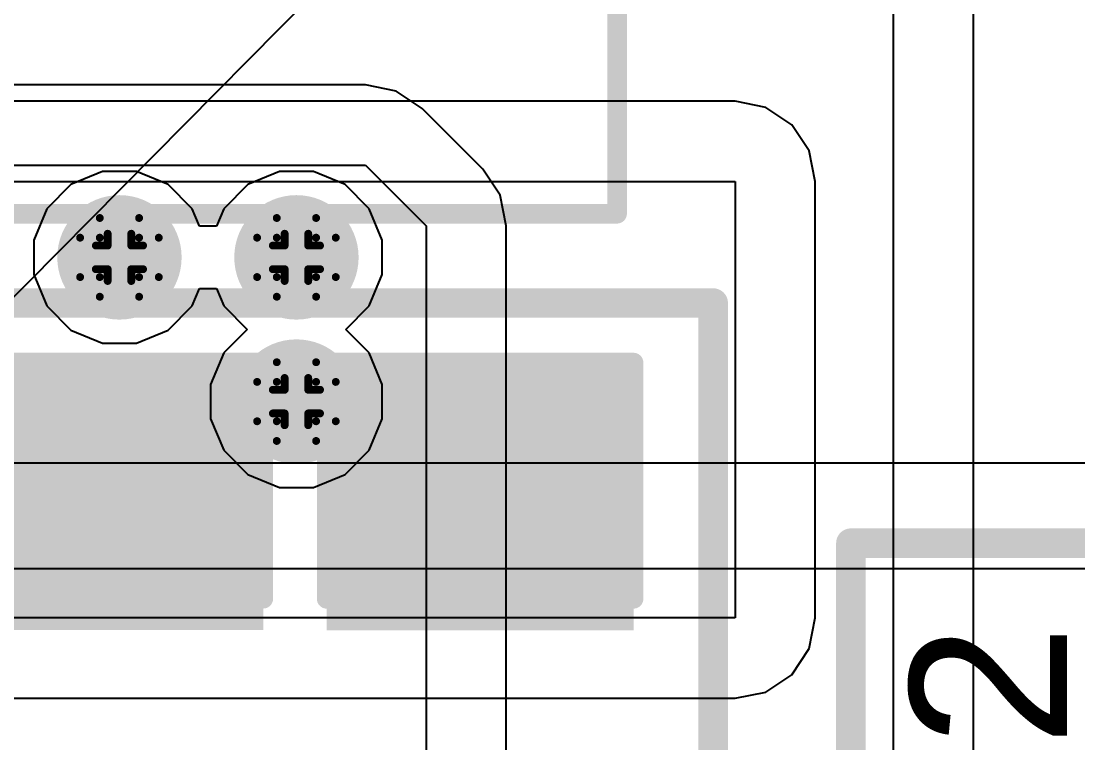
# Model space of a CAD drawing. Header units: inches. Extents: x -3 to 5259, y -3 to 5282.
# Drawn here: x 37.82 to 44.65, y 6.54 to 11.2 of the extents above; entities that cross this region are included whole.
import ezdxf

# ---------------------------------------------------------------- set-up
doc = ezdxf.new("R2010")
doc.units = ezdxf.units.IN
for name, color, linetype in [('Bottom Layer', 5, 'Continuous'), ('Bottom Solder', 6, 'Continuous'), ('Drill Drawing', 1, 'Continuous'), ('Layer 1', 16, 'Continuous'), ('Layer 2', 76, 'Continuous'), ('Top Layer', 1, 'Continuous'), ('Top Overlay', 2, 'Continuous'), ('Top Paste', 8, 'Continuous'), ('Top Solder', 216, 'Continuous'), ('Via Holes', 16, 'Continuous')]:
    doc.layers.add(name, color=color, linetype=linetype)
doc.styles.add('Arial', font='', dxfattribs={"height": 0.2})
doc.styles.get('Arial').set_extended_font_data('Arial')

# ---------------------------------------------------------------- blocks, each defined once
blk = doc.blocks.new('13_WQFN_HR__3_2__26')
at = {"layer": 'Top Solder'}
blk.add_line((1.1783, -0.9227), (5227.2803, 5276.701), dxfattribs=at)
blk = doc.blocks.new('SRP1265A_150M_177')
at = {"layer": 'Top Overlay'}
for points in [[(-6.3262, 6.3262, 0.127, 0.127, 0), (-6.3262, 3.0624, 0.127, 0.127, 0)], [(6.3262, 6.3262, 0.127, 0.127, 0), (-6.3262, 6.3262, 0.127, 0.127, 0)]]:
    blk.add_lwpolyline(points, format="xyseb", dxfattribs=at)
blk.add_lwpolyline([(-6.358, 6.3262, 0.0635, 0.0635, 1), (-6.2945, 6.3262, 0.0635, 0.0635, 1)], format="xyseb", close=True, dxfattribs=at)
blk.add_lwpolyline([(-6.358, 6.3262, 0.0635, 0.0635, 1), (-6.2945, 6.3262, 0.0635, 0.0635, 1)], format="xyseb", close=True, dxfattribs=at)
blk = doc.blocks.new('C___1206_272')
at = {"layer": 'Top Layer'}
for points in [[(-2.032, 0.889), (-0.508, 0.889), (-0.508, -0.889), (-2.032, -0.889)], [(0.508, 0.889), (2.032, 0.889), (2.032, -0.889), (0.508, -0.889)]]:
    blk.add_hatch(color=1, dxfattribs=at).paths.add_polyline_path(points)
at = {"layer": 'Top Paste'}
for points in [[(-2.032, 0.889), (-0.508, 0.889), (-0.508, -0.889), (-2.032, -0.889)], [(0.508, 0.889), (2.032, 0.889), (2.032, -0.889), (0.508, -0.889)]]:
    blk.add_hatch(color=8, dxfattribs=at).paths.add_polyline_path(points)
at = {"layer": 'Top Solder'}
for points in [[(-2.1336, 0.9906), (-0.4064, 0.9906), (-0.4064, -0.9906), (-2.1336, -0.9906)], [(0.4064, 0.9906), (2.1336, 0.9906), (2.1336, -0.9906), (0.4064, -0.9906)]]:
    blk.add_hatch(color=216, dxfattribs=at).paths.add_polyline_path(points)
at = {"layer": 'Top Overlay'}
for points in [[(-2.1336, 0.9906, 0.127, 0.127, 0), (-0.6096, 0.9906, 0.127, 0.127, 0)], [(-2.1336, 0.9906, 0.127, 0.127, 0), (-2.1336, -0.9906, 0.127, 0.127, 0)], [(0.6096, 0.9906, 0.127, 0.127, 0), (2.1336, 0.9906, 0.127, 0.127, 0)], [(2.1336, 0.9906, 0.127, 0.127, 0), (2.1336, -0.9906, 0.127, 0.127, 0)], [(-2.1336, -0.9906, 0.127, 0.127, 0), (-0.6096, -0.9906, 0.127, 0.127, 0)], [(0.6096, -0.9906, 0.127, 0.127, 0), (2.1336, -0.9906, 0.127, 0.127, 0)]]:
    blk.add_lwpolyline(points, format="xyseb", dxfattribs=at)
for points in [[(-2.1654, 0.9906, 0.0635, 0.0635, 1), (-2.1019, 0.9906, 0.0635, 0.0635, 1)], [(-2.1654, 0.9906, 0.0635, 0.0635, 1), (-2.1019, 0.9906, 0.0635, 0.0635, 1)], [(-0.6413, 0.9906, 0.0635, 0.0635, 1), (-0.5778, 0.9906, 0.0635, 0.0635, 1)], [(0.5778, 0.9906, 0.0635, 0.0635, 1), (0.6413, 0.9906, 0.0635, 0.0635, 1)], [(2.1019, 0.9906, 0.0635, 0.0635, 1), (2.1654, 0.9906, 0.0635, 0.0635, 1)], [(2.1019, 0.9906, 0.0635, 0.0635, 1), (2.1654, 0.9906, 0.0635, 0.0635, 1)], [(-2.1654, -0.9906, 0.0635, 0.0635, 1), (-2.1019, -0.9906, 0.0635, 0.0635, 1)], [(-2.1654, -0.9906, 0.0635, 0.0635, 1), (-2.1019, -0.9906, 0.0635, 0.0635, 1)], [(-0.6413, -0.9906, 0.0635, 0.0635, 1), (-0.5778, -0.9906, 0.0635, 0.0635, 1)], [(0.5778, -0.9906, 0.0635, 0.0635, 1), (0.6413, -0.9906, 0.0635, 0.0635, 1)], [(2.1019, -0.9906, 0.0635, 0.0635, 1), (2.1654, -0.9906, 0.0635, 0.0635, 1)], [(2.1019, -0.9906, 0.0635, 0.0635, 1), (2.1654, -0.9906, 0.0635, 0.0635, 1)]]:
    blk.add_lwpolyline(points, format="xyseb", close=True, dxfattribs=at)
blk = doc.blocks.new('C___1206_273')
at = {"layer": 'Top Layer'}
for points in [[(-2.032, 0.889), (-0.508, 0.889), (-0.508, -0.889), (-2.032, -0.889)], [(0.508, 0.889), (2.032, 0.889), (2.032, -0.889), (0.508, -0.889)]]:
    blk.add_hatch(color=1, dxfattribs=at).paths.add_polyline_path(points)
at = {"layer": 'Top Paste'}
for points in [[(-2.032, 0.889), (-0.508, 0.889), (-0.508, -0.889), (-2.032, -0.889)], [(0.508, 0.889), (2.032, 0.889), (2.032, -0.889), (0.508, -0.889)]]:
    blk.add_hatch(color=8, dxfattribs=at).paths.add_polyline_path(points)
at = {"layer": 'Top Solder'}
for points in [[(-2.1336, 0.9906), (-0.4064, 0.9906), (-0.4064, -0.9906), (-2.1336, -0.9906)], [(0.4064, 0.9906), (2.1336, 0.9906), (2.1336, -0.9906), (0.4064, -0.9906)]]:
    blk.add_hatch(color=216, dxfattribs=at).paths.add_polyline_path(points)
at = {"layer": 'Top Overlay'}
for points in [[(-2.1336, 0.9906, 0.127, 0.127, 0), (-0.6096, 0.9906, 0.127, 0.127, 0)], [(-2.1336, 0.9906, 0.127, 0.127, 0), (-2.1336, -0.9906, 0.127, 0.127, 0)], [(0.6096, 0.9906, 0.127, 0.127, 0), (2.1336, 0.9906, 0.127, 0.127, 0)], [(2.1336, 0.9906, 0.127, 0.127, 0), (2.1336, -0.9906, 0.127, 0.127, 0)], [(-2.1336, -0.9906, 0.127, 0.127, 0), (-0.6096, -0.9906, 0.127, 0.127, 0)], [(0.6096, -0.9906, 0.127, 0.127, 0), (2.1336, -0.9906, 0.127, 0.127, 0)]]:
    blk.add_lwpolyline(points, format="xyseb", dxfattribs=at)
for points in [[(-2.1654, 0.9906, 0.0635, 0.0635, 1), (-2.1019, 0.9906, 0.0635, 0.0635, 1)], [(-2.1654, 0.9906, 0.0635, 0.0635, 1), (-2.1019, 0.9906, 0.0635, 0.0635, 1)], [(-0.6413, 0.9906, 0.0635, 0.0635, 1), (-0.5778, 0.9906, 0.0635, 0.0635, 1)], [(0.5778, 0.9906, 0.0635, 0.0635, 1), (0.6413, 0.9906, 0.0635, 0.0635, 1)], [(2.1019, 0.9906, 0.0635, 0.0635, 1), (2.1654, 0.9906, 0.0635, 0.0635, 1)], [(2.1019, 0.9906, 0.0635, 0.0635, 1), (2.1654, 0.9906, 0.0635, 0.0635, 1)], [(-2.1654, -0.9906, 0.0635, 0.0635, 1), (-2.1019, -0.9906, 0.0635, 0.0635, 1)], [(-2.1654, -0.9906, 0.0635, 0.0635, 1), (-2.1019, -0.9906, 0.0635, 0.0635, 1)], [(-0.6413, -0.9906, 0.0635, 0.0635, 1), (-0.5778, -0.9906, 0.0635, 0.0635, 1)], [(0.5778, -0.9906, 0.0635, 0.0635, 1), (0.6413, -0.9906, 0.0635, 0.0635, 1)], [(2.1019, -0.9906, 0.0635, 0.0635, 1), (2.1654, -0.9906, 0.0635, 0.0635, 1)], [(2.1019, -0.9906, 0.0635, 0.0635, 1), (2.1654, -0.9906, 0.0635, 0.0635, 1)]]:
    blk.add_lwpolyline(points, format="xyseb", close=True, dxfattribs=at)

msp = doc.modelspace()

# ---------------------------------------------------------------- hatches: boundary and pattern name
at = {"layer": 'Bottom Layer'}
h = msp.add_hatch(color=5, dxfattribs=at)
edge = h.paths.add_edge_path()
edge.add_arc((38.4564, 9.6709), 0.3, 0, 360)
h = msp.add_hatch(color=5, dxfattribs=at)
edge = h.paths.add_edge_path()
edge.add_arc((39.5994, 9.6709), 0.3, 0, 360)
h = msp.add_hatch(color=5, dxfattribs=at)
edge = h.paths.add_edge_path()
edge.add_arc((39.5994, 8.7402), 0.3, 0, 360)
at = {"layer": 'Bottom Solder'}
h = msp.add_hatch(color=6, dxfattribs=at)
edge = h.paths.add_edge_path()
edge.add_arc((38.4564, 9.6709), 0.4016, 0, 360)
h = msp.add_hatch(color=6, dxfattribs=at)
edge = h.paths.add_edge_path()
edge.add_arc((39.5994, 9.6709), 0.4016, 0, 360)
h = msp.add_hatch(color=6, dxfattribs=at)
edge = h.paths.add_edge_path()
edge.add_arc((39.5994, 8.7402), 0.4016, 0, 360)
at = {"layer": 'Layer 1'}
h = msp.add_hatch(color=16, dxfattribs=at)
edge = h.paths.add_edge_path()
edge.add_arc((38.4564, 9.6709), 0.3, 0, 360)
h = msp.add_hatch(color=16, dxfattribs=at)
edge = h.paths.add_edge_path()
edge.add_arc((39.5994, 9.6709), 0.3, 0, 360)
h = msp.add_hatch(color=16, dxfattribs=at)
edge = h.paths.add_edge_path()
edge.add_arc((39.5994, 8.7402), 0.3, 0, 360)
at = {"layer": 'Layer 2'}
h = msp.add_hatch(color=76, dxfattribs=at)
edge = h.paths.add_edge_path()
edge.add_arc((38.4564, 9.6709), 0.3, 0, 360)
h = msp.add_hatch(color=76, dxfattribs=at)
edge = h.paths.add_edge_path()
edge.add_arc((39.5994, 9.6709), 0.3, 0, 360)
h = msp.add_hatch(color=76, dxfattribs=at)
edge = h.paths.add_edge_path()
edge.add_arc((39.5994, 8.7402), 0.3, 0, 360)
at = {"layer": 'Top Layer'}
h = msp.add_hatch(color=1, dxfattribs=at)
edge = h.paths.add_edge_path()
edge.add_arc((38.4564, 9.6709), 0.3, 0, 360)
h = msp.add_hatch(color=1, dxfattribs=at)
edge = h.paths.add_edge_path()
edge.add_arc((39.5994, 9.6709), 0.3, 0, 360)
h = msp.add_hatch(color=1, dxfattribs=at)
edge = h.paths.add_edge_path()
edge.add_arc((39.5994, 8.7402), 0.3, 0, 360)
at = {"layer": 'Top Solder'}
h = msp.add_hatch(color=216, dxfattribs=at)
edge = h.paths.add_edge_path()
edge.add_arc((38.4564, 9.6709), 0.4016, 0, 360)
h = msp.add_hatch(color=216, dxfattribs=at)
edge = h.paths.add_edge_path()
edge.add_arc((39.5994, 9.6709), 0.4016, 0, 360)
h = msp.add_hatch(color=216, dxfattribs=at)
edge = h.paths.add_edge_path()
edge.add_arc((39.5994, 8.7402), 0.4016, 0, 360)
at = {"layer": 'Via Holes'}
h = msp.add_hatch(color=7, dxfattribs=at)
edge = h.paths.add_edge_path()
edge.add_arc((38.4564, 9.6709), 0.15, 0, 360)
h = msp.add_hatch(color=7, dxfattribs=at)
edge = h.paths.add_edge_path()
edge.add_arc((39.5994, 9.6709), 0.15, 0, 360)
h = msp.add_hatch(color=7, dxfattribs=at)
edge = h.paths.add_edge_path()
edge.add_arc((39.5994, 8.7402), 0.15, 0, 360)

# ---------------------------------------------------------------- linework, layer by layer
at = {"layer": 'Bottom Layer'}
for p, q in [((46.9889, 8.3431), (34.0614, 8.3431)), ((34.408, 7.6637), (47.762, 7.6637))]:
    msp.add_line(p, q, dxfattribs=at)
at = {"layer": 'Drill Drawing'}
for points in [[(38.3294, 9.7979, 0.0508, 0.0508, 0), (38.3294, 9.9249, 0.0508, 0.0508, 0)], [(38.3294, 9.9249, 0.0508, 0.0508, 0), (38.5834, 9.9249, 0.0508, 0.0508, 0)], [(38.5834, 9.7979, 0.0508, 0.0508, 0), (38.5834, 9.9249, 0.0508, 0.0508, 0)], [(39.4724, 9.7979, 0.0508, 0.0508, 0), (39.4724, 9.9249, 0.0508, 0.0508, 0)], [(39.4724, 9.9249, 0.0508, 0.0508, 0), (39.7264, 9.9249, 0.0508, 0.0508, 0)], [(39.7264, 9.7979, 0.0508, 0.0508, 0), (39.7264, 9.9249, 0.0508, 0.0508, 0)], [(38.3802, 9.7471, 0.0508, 0.0508, 0), (38.3802, 9.8233, 0.0508, 0.0508, 0)], [(38.3802, 9.8233, 0.0508, 0.0508, 0), (38.5326, 9.8233, 0.0508, 0.0508, 0)], [(38.5326, 9.7471, 0.0508, 0.0508, 0), (38.5326, 9.8233, 0.0508, 0.0508, 0)], [(39.5232, 9.7471, 0.0508, 0.0508, 0), (39.5232, 9.8233, 0.0508, 0.0508, 0)], [(39.5232, 9.8233, 0.0508, 0.0508, 0), (39.6756, 9.8233, 0.0508, 0.0508, 0)], [(39.6756, 9.7471, 0.0508, 0.0508, 0), (39.6756, 9.8233, 0.0508, 0.0508, 0)], [(38.2024, 9.5439, 0.0508, 0.0508, 0), (38.2024, 9.7979, 0.0508, 0.0508, 0)], [(38.2024, 9.7979, 0.0508, 0.0508, 0), (38.3294, 9.7979, 0.0508, 0.0508, 0)], [(38.304, 9.5947, 0.0508, 0.0508, 0), (38.304, 9.7471, 0.0508, 0.0508, 0)], [(38.304, 9.7471, 0.0508, 0.0508, 0), (38.3802, 9.7471, 0.0508, 0.0508, 0)], [(38.5326, 9.7471, 0.0508, 0.0508, 0), (38.6088, 9.7471, 0.0508, 0.0508, 0)], [(38.5834, 9.7979, 0.0508, 0.0508, 0), (38.7104, 9.7979, 0.0508, 0.0508, 0)], [(38.6088, 9.5947, 0.0508, 0.0508, 0), (38.6088, 9.7471, 0.0508, 0.0508, 0)], [(38.7104, 9.5439, 0.0508, 0.0508, 0), (38.7104, 9.7979, 0.0508, 0.0508, 0)], [(39.3454, 9.5439, 0.0508, 0.0508, 0), (39.3454, 9.7979, 0.0508, 0.0508, 0)], [(39.3454, 9.7979, 0.0508, 0.0508, 0), (39.4724, 9.7979, 0.0508, 0.0508, 0)], [(39.447, 9.5947, 0.0508, 0.0508, 0), (39.447, 9.7471, 0.0508, 0.0508, 0)], [(39.447, 9.7471, 0.0508, 0.0508, 0), (39.5232, 9.7471, 0.0508, 0.0508, 0)], [(39.6756, 9.7471, 0.0508, 0.0508, 0), (39.7518, 9.7471, 0.0508, 0.0508, 0)], [(39.7264, 9.7979, 0.0508, 0.0508, 0), (39.8534, 9.7979, 0.0508, 0.0508, 0)], [(39.7518, 9.5947, 0.0508, 0.0508, 0), (39.7518, 9.7471, 0.0508, 0.0508, 0)], [(39.8534, 9.5439, 0.0508, 0.0508, 0), (39.8534, 9.7979, 0.0508, 0.0508, 0)], [(38.2024, 9.5439, 0.0508, 0.0508, 0), (38.3294, 9.5439, 0.0508, 0.0508, 0)], [(38.304, 9.5947, 0.0508, 0.0508, 0), (38.3802, 9.5947, 0.0508, 0.0508, 0)], [(38.3294, 9.4169, 0.0508, 0.0508, 0), (38.3294, 9.5439, 0.0508, 0.0508, 0)], [(38.3802, 9.5185, 0.0508, 0.0508, 0), (38.3802, 9.5947, 0.0508, 0.0508, 0)], [(38.5326, 9.5947, 0.0508, 0.0508, 0), (38.6088, 9.5947, 0.0508, 0.0508, 0)], [(38.5326, 9.5185, 0.0508, 0.0508, 0), (38.5326, 9.5947, 0.0508, 0.0508, 0)], [(38.5834, 9.5439, 0.0508, 0.0508, 0), (38.7104, 9.5439, 0.0508, 0.0508, 0)], [(38.5834, 9.4169, 0.0508, 0.0508, 0), (38.5834, 9.5439, 0.0508, 0.0508, 0)], [(39.3454, 9.5439, 0.0508, 0.0508, 0), (39.4724, 9.5439, 0.0508, 0.0508, 0)], [(39.447, 9.5947, 0.0508, 0.0508, 0), (39.5232, 9.5947, 0.0508, 0.0508, 0)], [(39.4724, 9.4169, 0.0508, 0.0508, 0), (39.4724, 9.5439, 0.0508, 0.0508, 0)], [(39.5232, 9.5185, 0.0508, 0.0508, 0), (39.5232, 9.5947, 0.0508, 0.0508, 0)], [(39.6756, 9.5947, 0.0508, 0.0508, 0), (39.7518, 9.5947, 0.0508, 0.0508, 0)], [(39.6756, 9.5185, 0.0508, 0.0508, 0), (39.6756, 9.5947, 0.0508, 0.0508, 0)], [(39.7264, 9.5439, 0.0508, 0.0508, 0), (39.8534, 9.5439, 0.0508, 0.0508, 0)], [(39.7264, 9.4169, 0.0508, 0.0508, 0), (39.7264, 9.5439, 0.0508, 0.0508, 0)], [(38.3802, 9.5185, 0.0508, 0.0508, 0), (38.5326, 9.5185, 0.0508, 0.0508, 0)], [(39.5232, 9.5185, 0.0508, 0.0508, 0), (39.6756, 9.5185, 0.0508, 0.0508, 0)], [(38.3294, 9.4169, 0.0508, 0.0508, 0), (38.5834, 9.4169, 0.0508, 0.0508, 0)], [(39.4724, 9.4169, 0.0508, 0.0508, 0), (39.7264, 9.4169, 0.0508, 0.0508, 0)], [(39.4724, 8.8672, 0.0508, 0.0508, 0), (39.4724, 8.9942, 0.0508, 0.0508, 0)], [(39.4724, 8.9942, 0.0508, 0.0508, 0), (39.7264, 8.9942, 0.0508, 0.0508, 0)], [(39.7264, 8.8672, 0.0508, 0.0508, 0), (39.7264, 8.9942, 0.0508, 0.0508, 0)], [(39.3454, 8.6132, 0.0508, 0.0508, 0), (39.3454, 8.8672, 0.0508, 0.0508, 0)], [(39.3454, 8.8672, 0.0508, 0.0508, 0), (39.4724, 8.8672, 0.0508, 0.0508, 0)], [(39.5232, 8.8164, 0.0508, 0.0508, 0), (39.5232, 8.8926, 0.0508, 0.0508, 0)], [(39.5232, 8.8926, 0.0508, 0.0508, 0), (39.6756, 8.8926, 0.0508, 0.0508, 0)], [(39.6756, 8.8164, 0.0508, 0.0508, 0), (39.6756, 8.8926, 0.0508, 0.0508, 0)], [(39.7264, 8.8672, 0.0508, 0.0508, 0), (39.8534, 8.8672, 0.0508, 0.0508, 0)], [(39.8534, 8.6132, 0.0508, 0.0508, 0), (39.8534, 8.8672, 0.0508, 0.0508, 0)], [(39.447, 8.664, 0.0508, 0.0508, 0), (39.447, 8.8164, 0.0508, 0.0508, 0)], [(39.447, 8.8164, 0.0508, 0.0508, 0), (39.5232, 8.8164, 0.0508, 0.0508, 0)], [(39.6756, 8.8164, 0.0508, 0.0508, 0), (39.7518, 8.8164, 0.0508, 0.0508, 0)], [(39.7518, 8.664, 0.0508, 0.0508, 0), (39.7518, 8.8164, 0.0508, 0.0508, 0)], [(39.447, 8.664, 0.0508, 0.0508, 0), (39.5232, 8.664, 0.0508, 0.0508, 0)], [(39.5232, 8.5878, 0.0508, 0.0508, 0), (39.5232, 8.664, 0.0508, 0.0508, 0)], [(39.6756, 8.664, 0.0508, 0.0508, 0), (39.7518, 8.664, 0.0508, 0.0508, 0)], [(39.6756, 8.5878, 0.0508, 0.0508, 0), (39.6756, 8.664, 0.0508, 0.0508, 0)], [(39.3454, 8.6132, 0.0508, 0.0508, 0), (39.4724, 8.6132, 0.0508, 0.0508, 0)], [(39.4724, 8.4862, 0.0508, 0.0508, 0), (39.4724, 8.6132, 0.0508, 0.0508, 0)], [(39.5232, 8.5878, 0.0508, 0.0508, 0), (39.6756, 8.5878, 0.0508, 0.0508, 0)], [(39.7264, 8.6132, 0.0508, 0.0508, 0), (39.8534, 8.6132, 0.0508, 0.0508, 0)], [(39.7264, 8.4862, 0.0508, 0.0508, 0), (39.7264, 8.6132, 0.0508, 0.0508, 0)], [(39.4724, 8.4862, 0.0508, 0.0508, 0), (39.7264, 8.4862, 0.0508, 0.0508, 0)]]:
    msp.add_lwpolyline(points, format="xyseb", dxfattribs=at)
for points in [[(38.3167, 9.9249, 0.0254, 0.0254, 1), (38.3421, 9.9249, 0.0254, 0.0254, 1)], [(38.3167, 9.9249, 0.0254, 0.0254, 1), (38.3421, 9.9249, 0.0254, 0.0254, 1)], [(38.5707, 9.9249, 0.0254, 0.0254, 1), (38.5961, 9.9249, 0.0254, 0.0254, 1)], [(38.5707, 9.9249, 0.0254, 0.0254, 1), (38.5961, 9.9249, 0.0254, 0.0254, 1)], [(39.4597, 9.9249, 0.0254, 0.0254, 1), (39.4851, 9.9249, 0.0254, 0.0254, 1)], [(39.4597, 9.9249, 0.0254, 0.0254, 1), (39.4851, 9.9249, 0.0254, 0.0254, 1)], [(39.7137, 9.9249, 0.0254, 0.0254, 1), (39.7391, 9.9249, 0.0254, 0.0254, 1)], [(39.7137, 9.9249, 0.0254, 0.0254, 1), (39.7391, 9.9249, 0.0254, 0.0254, 1)], [(38.3675, 9.8233, 0.0254, 0.0254, 1), (38.3929, 9.8233, 0.0254, 0.0254, 1)], [(38.3675, 9.8233, 0.0254, 0.0254, 1), (38.3929, 9.8233, 0.0254, 0.0254, 1)], [(38.5199, 9.8233, 0.0254, 0.0254, 1), (38.5453, 9.8233, 0.0254, 0.0254, 1)], [(38.5199, 9.8233, 0.0254, 0.0254, 1), (38.5453, 9.8233, 0.0254, 0.0254, 1)], [(39.5105, 9.8233, 0.0254, 0.0254, 1), (39.5359, 9.8233, 0.0254, 0.0254, 1)], [(39.5105, 9.8233, 0.0254, 0.0254, 1), (39.5359, 9.8233, 0.0254, 0.0254, 1)], [(39.6629, 9.8233, 0.0254, 0.0254, 1), (39.6883, 9.8233, 0.0254, 0.0254, 1)], [(39.6629, 9.8233, 0.0254, 0.0254, 1), (39.6883, 9.8233, 0.0254, 0.0254, 1)], [(38.1897, 9.7979, 0.0254, 0.0254, 1), (38.2151, 9.7979, 0.0254, 0.0254, 1)], [(38.1897, 9.7979, 0.0254, 0.0254, 1), (38.2151, 9.7979, 0.0254, 0.0254, 1)], [(38.2913, 9.7471, 0.0254, 0.0254, 1), (38.3167, 9.7471, 0.0254, 0.0254, 1)], [(38.2913, 9.7471, 0.0254, 0.0254, 1), (38.3167, 9.7471, 0.0254, 0.0254, 1)], [(38.3167, 9.7979, 0.0254, 0.0254, 1), (38.3421, 9.7979, 0.0254, 0.0254, 1)], [(38.3167, 9.7979, 0.0254, 0.0254, 1), (38.3421, 9.7979, 0.0254, 0.0254, 1)], [(38.3675, 9.7471, 0.0254, 0.0254, 1), (38.3929, 9.7471, 0.0254, 0.0254, 1)], [(38.3675, 9.7471, 0.0254, 0.0254, 1), (38.3929, 9.7471, 0.0254, 0.0254, 1)], [(38.5199, 9.7471, 0.0254, 0.0254, 1), (38.5453, 9.7471, 0.0254, 0.0254, 1)], [(38.5199, 9.7471, 0.0254, 0.0254, 1), (38.5453, 9.7471, 0.0254, 0.0254, 1)], [(38.5707, 9.7979, 0.0254, 0.0254, 1), (38.5961, 9.7979, 0.0254, 0.0254, 1)], [(38.5707, 9.7979, 0.0254, 0.0254, 1), (38.5961, 9.7979, 0.0254, 0.0254, 1)], [(38.5961, 9.7471, 0.0254, 0.0254, 1), (38.6215, 9.7471, 0.0254, 0.0254, 1)], [(38.5961, 9.7471, 0.0254, 0.0254, 1), (38.6215, 9.7471, 0.0254, 0.0254, 1)], [(38.6977, 9.7979, 0.0254, 0.0254, 1), (38.7231, 9.7979, 0.0254, 0.0254, 1)], [(38.6977, 9.7979, 0.0254, 0.0254, 1), (38.7231, 9.7979, 0.0254, 0.0254, 1)], [(39.3327, 9.7979, 0.0254, 0.0254, 1), (39.3581, 9.7979, 0.0254, 0.0254, 1)], [(39.3327, 9.7979, 0.0254, 0.0254, 1), (39.3581, 9.7979, 0.0254, 0.0254, 1)], [(39.4343, 9.7471, 0.0254, 0.0254, 1), (39.4597, 9.7471, 0.0254, 0.0254, 1)], [(39.4343, 9.7471, 0.0254, 0.0254, 1), (39.4597, 9.7471, 0.0254, 0.0254, 1)], [(39.4597, 9.7979, 0.0254, 0.0254, 1), (39.4851, 9.7979, 0.0254, 0.0254, 1)], [(39.4597, 9.7979, 0.0254, 0.0254, 1), (39.4851, 9.7979, 0.0254, 0.0254, 1)], [(39.5105, 9.7471, 0.0254, 0.0254, 1), (39.5359, 9.7471, 0.0254, 0.0254, 1)], [(39.5105, 9.7471, 0.0254, 0.0254, 1), (39.5359, 9.7471, 0.0254, 0.0254, 1)], [(39.6629, 9.7471, 0.0254, 0.0254, 1), (39.6883, 9.7471, 0.0254, 0.0254, 1)], [(39.6629, 9.7471, 0.0254, 0.0254, 1), (39.6883, 9.7471, 0.0254, 0.0254, 1)], [(39.7137, 9.7979, 0.0254, 0.0254, 1), (39.7391, 9.7979, 0.0254, 0.0254, 1)], [(39.7137, 9.7979, 0.0254, 0.0254, 1), (39.7391, 9.7979, 0.0254, 0.0254, 1)], [(39.7391, 9.7471, 0.0254, 0.0254, 1), (39.7645, 9.7471, 0.0254, 0.0254, 1)], [(39.7391, 9.7471, 0.0254, 0.0254, 1), (39.7645, 9.7471, 0.0254, 0.0254, 1)], [(39.8407, 9.7979, 0.0254, 0.0254, 1), (39.8661, 9.7979, 0.0254, 0.0254, 1)], [(39.8407, 9.7979, 0.0254, 0.0254, 1), (39.8661, 9.7979, 0.0254, 0.0254, 1)], [(38.1897, 9.5439, 0.0254, 0.0254, 1), (38.2151, 9.5439, 0.0254, 0.0254, 1)], [(38.1897, 9.5439, 0.0254, 0.0254, 1), (38.2151, 9.5439, 0.0254, 0.0254, 1)], [(38.2913, 9.5947, 0.0254, 0.0254, 1), (38.3167, 9.5947, 0.0254, 0.0254, 1)], [(38.2913, 9.5947, 0.0254, 0.0254, 1), (38.3167, 9.5947, 0.0254, 0.0254, 1)], [(38.3167, 9.5439, 0.0254, 0.0254, 1), (38.3421, 9.5439, 0.0254, 0.0254, 1)], [(38.3167, 9.5439, 0.0254, 0.0254, 1), (38.3421, 9.5439, 0.0254, 0.0254, 1)], [(38.3675, 9.5947, 0.0254, 0.0254, 1), (38.3929, 9.5947, 0.0254, 0.0254, 1)], [(38.3675, 9.5947, 0.0254, 0.0254, 1), (38.3929, 9.5947, 0.0254, 0.0254, 1)], [(38.5199, 9.5947, 0.0254, 0.0254, 1), (38.5453, 9.5947, 0.0254, 0.0254, 1)], [(38.5199, 9.5947, 0.0254, 0.0254, 1), (38.5453, 9.5947, 0.0254, 0.0254, 1)], [(38.5707, 9.5439, 0.0254, 0.0254, 1), (38.5961, 9.5439, 0.0254, 0.0254, 1)], [(38.5707, 9.5439, 0.0254, 0.0254, 1), (38.5961, 9.5439, 0.0254, 0.0254, 1)], [(38.5961, 9.5947, 0.0254, 0.0254, 1), (38.6215, 9.5947, 0.0254, 0.0254, 1)], [(38.5961, 9.5947, 0.0254, 0.0254, 1), (38.6215, 9.5947, 0.0254, 0.0254, 1)], [(38.6977, 9.5439, 0.0254, 0.0254, 1), (38.7231, 9.5439, 0.0254, 0.0254, 1)], [(38.6977, 9.5439, 0.0254, 0.0254, 1), (38.7231, 9.5439, 0.0254, 0.0254, 1)], [(39.3327, 9.5439, 0.0254, 0.0254, 1), (39.3581, 9.5439, 0.0254, 0.0254, 1)], [(39.3327, 9.5439, 0.0254, 0.0254, 1), (39.3581, 9.5439, 0.0254, 0.0254, 1)], [(39.4343, 9.5947, 0.0254, 0.0254, 1), (39.4597, 9.5947, 0.0254, 0.0254, 1)], [(39.4343, 9.5947, 0.0254, 0.0254, 1), (39.4597, 9.5947, 0.0254, 0.0254, 1)], [(39.4597, 9.5439, 0.0254, 0.0254, 1), (39.4851, 9.5439, 0.0254, 0.0254, 1)], [(39.4597, 9.5439, 0.0254, 0.0254, 1), (39.4851, 9.5439, 0.0254, 0.0254, 1)], [(39.5105, 9.5947, 0.0254, 0.0254, 1), (39.5359, 9.5947, 0.0254, 0.0254, 1)], [(39.5105, 9.5947, 0.0254, 0.0254, 1), (39.5359, 9.5947, 0.0254, 0.0254, 1)], [(39.6629, 9.5947, 0.0254, 0.0254, 1), (39.6883, 9.5947, 0.0254, 0.0254, 1)], [(39.6629, 9.5947, 0.0254, 0.0254, 1), (39.6883, 9.5947, 0.0254, 0.0254, 1)], [(39.7137, 9.5439, 0.0254, 0.0254, 1), (39.7391, 9.5439, 0.0254, 0.0254, 1)], [(39.7137, 9.5439, 0.0254, 0.0254, 1), (39.7391, 9.5439, 0.0254, 0.0254, 1)], [(39.7391, 9.5947, 0.0254, 0.0254, 1), (39.7645, 9.5947, 0.0254, 0.0254, 1)], [(39.7391, 9.5947, 0.0254, 0.0254, 1), (39.7645, 9.5947, 0.0254, 0.0254, 1)], [(39.8407, 9.5439, 0.0254, 0.0254, 1), (39.8661, 9.5439, 0.0254, 0.0254, 1)], [(39.8407, 9.5439, 0.0254, 0.0254, 1), (39.8661, 9.5439, 0.0254, 0.0254, 1)], [(38.3675, 9.5185, 0.0254, 0.0254, 1), (38.3929, 9.5185, 0.0254, 0.0254, 1)], [(38.3675, 9.5185, 0.0254, 0.0254, 1), (38.3929, 9.5185, 0.0254, 0.0254, 1)], [(38.5199, 9.5185, 0.0254, 0.0254, 1), (38.5453, 9.5185, 0.0254, 0.0254, 1)], [(38.5199, 9.5185, 0.0254, 0.0254, 1), (38.5453, 9.5185, 0.0254, 0.0254, 1)], [(39.5105, 9.5185, 0.0254, 0.0254, 1), (39.5359, 9.5185, 0.0254, 0.0254, 1)], [(39.5105, 9.5185, 0.0254, 0.0254, 1), (39.5359, 9.5185, 0.0254, 0.0254, 1)], [(39.6629, 9.5185, 0.0254, 0.0254, 1), (39.6883, 9.5185, 0.0254, 0.0254, 1)], [(39.6629, 9.5185, 0.0254, 0.0254, 1), (39.6883, 9.5185, 0.0254, 0.0254, 1)], [(38.3167, 9.4169, 0.0254, 0.0254, 1), (38.3421, 9.4169, 0.0254, 0.0254, 1)], [(38.3167, 9.4169, 0.0254, 0.0254, 1), (38.3421, 9.4169, 0.0254, 0.0254, 1)], [(38.5707, 9.4169, 0.0254, 0.0254, 1), (38.5961, 9.4169, 0.0254, 0.0254, 1)], [(38.5707, 9.4169, 0.0254, 0.0254, 1), (38.5961, 9.4169, 0.0254, 0.0254, 1)], [(39.4597, 9.4169, 0.0254, 0.0254, 1), (39.4851, 9.4169, 0.0254, 0.0254, 1)], [(39.4597, 9.4169, 0.0254, 0.0254, 1), (39.4851, 9.4169, 0.0254, 0.0254, 1)], [(39.7137, 9.4169, 0.0254, 0.0254, 1), (39.7391, 9.4169, 0.0254, 0.0254, 1)], [(39.7137, 9.4169, 0.0254, 0.0254, 1), (39.7391, 9.4169, 0.0254, 0.0254, 1)], [(39.4597, 8.9942, 0.0254, 0.0254, 1), (39.4851, 8.9942, 0.0254, 0.0254, 1)], [(39.4597, 8.9942, 0.0254, 0.0254, 1), (39.4851, 8.9942, 0.0254, 0.0254, 1)], [(39.7137, 8.9942, 0.0254, 0.0254, 1), (39.7391, 8.9942, 0.0254, 0.0254, 1)], [(39.7137, 8.9942, 0.0254, 0.0254, 1), (39.7391, 8.9942, 0.0254, 0.0254, 1)], [(39.3327, 8.8672, 0.0254, 0.0254, 1), (39.3581, 8.8672, 0.0254, 0.0254, 1)], [(39.3327, 8.8672, 0.0254, 0.0254, 1), (39.3581, 8.8672, 0.0254, 0.0254, 1)], [(39.4597, 8.8672, 0.0254, 0.0254, 1), (39.4851, 8.8672, 0.0254, 0.0254, 1)], [(39.4597, 8.8672, 0.0254, 0.0254, 1), (39.4851, 8.8672, 0.0254, 0.0254, 1)], [(39.5105, 8.8926, 0.0254, 0.0254, 1), (39.5359, 8.8926, 0.0254, 0.0254, 1)], [(39.5105, 8.8926, 0.0254, 0.0254, 1), (39.5359, 8.8926, 0.0254, 0.0254, 1)], [(39.6629, 8.8926, 0.0254, 0.0254, 1), (39.6883, 8.8926, 0.0254, 0.0254, 1)], [(39.6629, 8.8926, 0.0254, 0.0254, 1), (39.6883, 8.8926, 0.0254, 0.0254, 1)], [(39.7137, 8.8672, 0.0254, 0.0254, 1), (39.7391, 8.8672, 0.0254, 0.0254, 1)], [(39.7137, 8.8672, 0.0254, 0.0254, 1), (39.7391, 8.8672, 0.0254, 0.0254, 1)], [(39.8407, 8.8672, 0.0254, 0.0254, 1), (39.8661, 8.8672, 0.0254, 0.0254, 1)], [(39.8407, 8.8672, 0.0254, 0.0254, 1), (39.8661, 8.8672, 0.0254, 0.0254, 1)], [(39.4343, 8.8164, 0.0254, 0.0254, 1), (39.4597, 8.8164, 0.0254, 0.0254, 1)], [(39.4343, 8.8164, 0.0254, 0.0254, 1), (39.4597, 8.8164, 0.0254, 0.0254, 1)], [(39.5105, 8.8164, 0.0254, 0.0254, 1), (39.5359, 8.8164, 0.0254, 0.0254, 1)], [(39.5105, 8.8164, 0.0254, 0.0254, 1), (39.5359, 8.8164, 0.0254, 0.0254, 1)], [(39.6629, 8.8164, 0.0254, 0.0254, 1), (39.6883, 8.8164, 0.0254, 0.0254, 1)], [(39.6629, 8.8164, 0.0254, 0.0254, 1), (39.6883, 8.8164, 0.0254, 0.0254, 1)], [(39.7391, 8.8164, 0.0254, 0.0254, 1), (39.7645, 8.8164, 0.0254, 0.0254, 1)], [(39.7391, 8.8164, 0.0254, 0.0254, 1), (39.7645, 8.8164, 0.0254, 0.0254, 1)], [(39.4343, 8.664, 0.0254, 0.0254, 1), (39.4597, 8.664, 0.0254, 0.0254, 1)], [(39.4343, 8.664, 0.0254, 0.0254, 1), (39.4597, 8.664, 0.0254, 0.0254, 1)], [(39.5105, 8.664, 0.0254, 0.0254, 1), (39.5359, 8.664, 0.0254, 0.0254, 1)], [(39.5105, 8.664, 0.0254, 0.0254, 1), (39.5359, 8.664, 0.0254, 0.0254, 1)], [(39.6629, 8.664, 0.0254, 0.0254, 1), (39.6883, 8.664, 0.0254, 0.0254, 1)], [(39.6629, 8.664, 0.0254, 0.0254, 1), (39.6883, 8.664, 0.0254, 0.0254, 1)], [(39.7391, 8.664, 0.0254, 0.0254, 1), (39.7645, 8.664, 0.0254, 0.0254, 1)], [(39.7391, 8.664, 0.0254, 0.0254, 1), (39.7645, 8.664, 0.0254, 0.0254, 1)], [(39.3327, 8.6132, 0.0254, 0.0254, 1), (39.3581, 8.6132, 0.0254, 0.0254, 1)], [(39.3327, 8.6132, 0.0254, 0.0254, 1), (39.3581, 8.6132, 0.0254, 0.0254, 1)], [(39.4597, 8.6132, 0.0254, 0.0254, 1), (39.4851, 8.6132, 0.0254, 0.0254, 1)], [(39.4597, 8.6132, 0.0254, 0.0254, 1), (39.4851, 8.6132, 0.0254, 0.0254, 1)], [(39.5105, 8.5878, 0.0254, 0.0254, 1), (39.5359, 8.5878, 0.0254, 0.0254, 1)], [(39.5105, 8.5878, 0.0254, 0.0254, 1), (39.5359, 8.5878, 0.0254, 0.0254, 1)], [(39.6629, 8.5878, 0.0254, 0.0254, 1), (39.6883, 8.5878, 0.0254, 0.0254, 1)], [(39.6629, 8.5878, 0.0254, 0.0254, 1), (39.6883, 8.5878, 0.0254, 0.0254, 1)], [(39.7137, 8.6132, 0.0254, 0.0254, 1), (39.7391, 8.6132, 0.0254, 0.0254, 1)], [(39.7137, 8.6132, 0.0254, 0.0254, 1), (39.7391, 8.6132, 0.0254, 0.0254, 1)], [(39.8407, 8.6132, 0.0254, 0.0254, 1), (39.8661, 8.6132, 0.0254, 0.0254, 1)], [(39.8407, 8.6132, 0.0254, 0.0254, 1), (39.8661, 8.6132, 0.0254, 0.0254, 1)], [(39.4597, 8.4862, 0.0254, 0.0254, 1), (39.4851, 8.4862, 0.0254, 0.0254, 1)], [(39.4597, 8.4862, 0.0254, 0.0254, 1), (39.4851, 8.4862, 0.0254, 0.0254, 1)], [(39.7137, 8.4862, 0.0254, 0.0254, 1), (39.7391, 8.4862, 0.0254, 0.0254, 1)], [(39.7137, 8.4862, 0.0254, 0.0254, 1), (39.7391, 8.4862, 0.0254, 0.0254, 1)]]:
    msp.add_lwpolyline(points, format="xyseb", close=True, dxfattribs=at)
at = {"layer": 'Layer 1'}
for p, q in [((38.3462, 10.2249), (38.1426, 10.1405)), ((38.5666, 10.2249), (38.3462, 10.2249)), ((38.7703, 10.1405), (38.5666, 10.2249)), ((39.4892, 10.2249), (39.2856, 10.1405)), ((39.7096, 10.2249), (39.4892, 10.2249)), ((39.9133, 10.1405), (39.7096, 10.2249)), ((38.1426, 10.1405), (37.9868, 9.9847)), ((38.9261, 9.9847), (38.7703, 10.1405)), ((39.2856, 10.1405), (39.1298, 9.9847)), ((40.0691, 9.9847), (39.9133, 10.1405)), ((37.9868, 9.9847), (37.9024, 9.7811)), ((38.973, 9.8716), (38.9261, 9.9847)), ((39.1298, 9.9847), (39.0829, 9.8716)), ((40.1534, 9.7811), (40.0691, 9.9847)), ((39.0829, 9.8716), (38.973, 9.8716)), ((37.9024, 9.7811), (37.9024, 9.5607)), ((40.1534, 9.5607), (40.1534, 9.7811)), ((37.9024, 9.5607), (37.9868, 9.3571)), ((40.0691, 9.3571), (40.1534, 9.5607)), ((38.9261, 9.3571), (38.973, 9.4702)), ((38.973, 9.4702), (39.0829, 9.4702)), ((39.0829, 9.4702), (39.1298, 9.3571)), ((37.9868, 9.3571), (38.1426, 9.2012)), ((38.7703, 9.2012), (38.9261, 9.3571)), ((39.1298, 9.3571), (39.2813, 9.2055)), ((39.9176, 9.2055), (40.0691, 9.3571)), ((38.1426, 9.2012), (38.3462, 9.1169)), ((38.5666, 9.1169), (38.7703, 9.2012)), ((39.2813, 9.2055), (39.1298, 9.054)), ((40.0691, 9.054), (39.9176, 9.2055)), ((38.3462, 9.1169), (38.5666, 9.1169)), ((39.1298, 9.054), (39.0454, 8.8504)), ((40.1534, 8.8504), (40.0691, 9.054)), ((39.0454, 8.8504), (39.0454, 8.63)), ((40.1534, 8.63), (40.1534, 8.8504)), ((39.0454, 8.63), (39.1298, 8.4264)), ((40.0691, 8.4264), (40.1534, 8.63)), ((39.1298, 8.4264), (39.2856, 8.2705)), ((39.9133, 8.2705), (40.0691, 8.4264)), ((39.2856, 8.2705), (39.4892, 8.1862)), ((39.7096, 8.1862), (39.9133, 8.2705)), ((39.4892, 8.1862), (39.7096, 8.1862))]:
    msp.add_line(p, q, dxfattribs=at)
at = {"layer": 'Layer 2'}
for p, q in [((40.0455, 10.7834), (27.8104, 10.7834)), ((40.2437, 10.7439), (40.0455, 10.7834)), ((40.4117, 10.6316), (40.2437, 10.7439)), ((40.8027, 10.2406), (40.4117, 10.6316)), ((27.8104, 10.2654), (40.0455, 10.2654)), ((40.0455, 10.2654), (40.4365, 9.8744)), ((40.915, 10.0726), (40.8027, 10.2406)), ((40.9544, 9.8744), (40.915, 10.0726)), ((40.4365, 9.8744), (40.4365, 5.6982)), ((40.9544, 5.6982), (40.9544, 9.8744))]:
    msp.add_line(p, q, dxfattribs=at)
at = {"layer": 'Top Layer'}
for p, q in [((43.4535, 36.7066), (43.4535, -2.13)), ((43.9714, -2.13), (43.9714, 36.7066)), ((42.4325, 10.678), (34.0444, 10.678)), ((42.6307, 10.6385), (42.4325, 10.678)), ((42.7987, 10.5263), (42.6307, 10.6385)), ((42.911, 10.3582), (42.7987, 10.5263)), ((42.9504, 10.16), (42.911, 10.3582)), ((34.0444, 10.16), (42.4325, 10.16)), ((42.4325, 10.16), (42.4325, 7.3442)), ((42.9504, 7.3442), (42.9504, 10.16)), ((42.4325, 7.3442), (34.671, 7.3442)), ((42.911, 7.146), (42.9504, 7.3442)), ((42.7987, 6.978), (42.911, 7.146)), ((42.6307, 6.8657), (42.7987, 6.978)), ((35.189, 6.8262), (42.4325, 6.8262)), ((42.4325, 6.8262), (42.6307, 6.8657))]:
    msp.add_line(p, q, dxfattribs=at)
at = {"layer": 'Top Overlay'}
for points in [[(34.417, 9.3761, 0.1905, 0.1905, 0), (42.291, 9.3761, 0.1905, 0.1905, 0)], [(42.291, 4.2925, 0.1905, 0.1905, 0), (42.291, 9.3761, 0.1905, 0.1905, 0)], [(43.18, 7.8266, 0.1905, 0.1905, 0), (48.26, 7.8266, 0.1905, 0.1905, 0)], [(43.18, 4.2925, 0.1905, 0.1905, 0), (43.18, 7.8266, 0.1905, 0.1905, 0)]]:
    msp.add_lwpolyline(points, format="xyseb", dxfattribs=at)
for points in [[(42.2434, 9.3761, 0.0952, 0.0952, 1), (42.3386, 9.3761, 0.0952, 0.0952, 1)], [(42.2434, 9.3761, 0.0952, 0.0952, 1), (42.3386, 9.3761, 0.0952, 0.0952, 1)], [(43.1324, 7.8266, 0.0952, 0.0952, 1), (43.2276, 7.8266, 0.0952, 0.0952, 1)], [(43.1324, 7.8266, 0.0952, 0.0952, 1), (43.2276, 7.8266, 0.0952, 0.0952, 1)]]:
    msp.add_lwpolyline(points, format="xyseb", close=True, dxfattribs=at)

# ---------------------------------------------------------------- block references
msp.add_blockref('13_WQFN_HR__3_2__26', (31.7605, 5.4558))
for name, p, rotation in [('SRP1265A_150M_177', (35.3438, 16.2788), 180), ('C___1206_272', (38.3945, 6.8588), 90), ('C___1206_273', (40.7856, 6.858), 90)]:
    msp.add_blockref(name, p, dxfattribs=dict(rotation=rotation))

# ---------------------------------------------------------------- texts
at = {"layer": 'Top Overlay', "style": 'Arial'}
msp.add_text('C12', height=1.016, rotation=90, dxfattribs=at).set_placement((44.5768, 4.6994))

doc.saveas('drawing.dxf')
